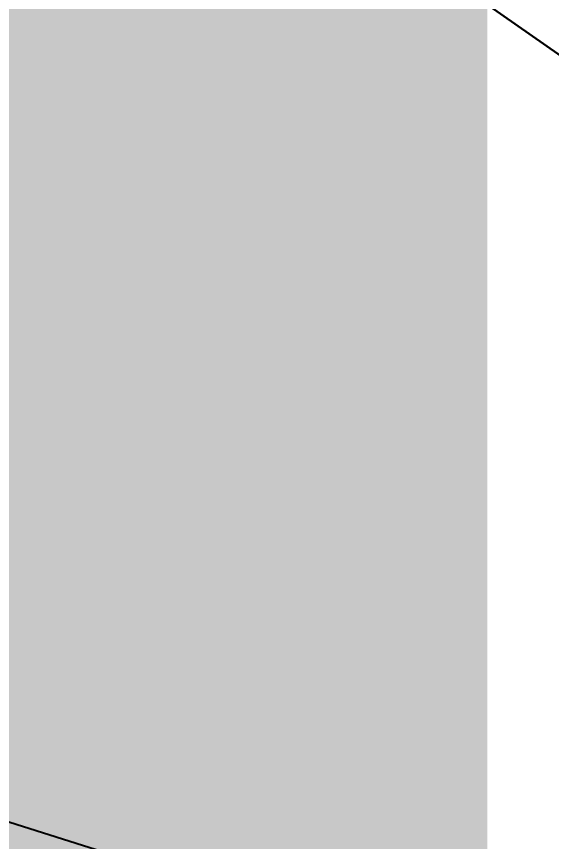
# Model space of a CAD drawing. Header units: metres. Extents: x -2743 to 126, y 13385 to 13916.
# Drawn here: x -1902.75201 to -1902.74359, y 13653.48858 to 13653.50157 of the extents above; entities that cross this region are included whole.
import ezdxf

# ---------------------------------------------------------------- set-up
doc = ezdxf.new("R2010")
doc.units = ezdxf.units.M
for name, color, linetype in [('link-улица Берзарина_Покрытия — Новые$0$ДВ_ПП_Газон_Р', 7, 'Continuous'), ('link_улица Берзарина_борта$0$ДВ_ГП_П_Борт_БР100.30.15', 7, 'Continuous'), ('output[1-12]_3_ДЖКХ-24_03233tp$0$Горизонтали', 7, 'Continuous'), ('output[1-12]_3_ДЖКХ-24_03233up$0$Канализация самотёчная', 7, 'Continuous')]:
    doc.layers.add(name, color=color, linetype=linetype)

msp = doc.modelspace()

# ---------------------------------------------------------------- linework, layer by layer
at = {"layer": 'link-улица Берзарина_Покрытия — Новые$0$ДВ_ПП_Газон_Р'}
msp.add_lwpolyline([(-1879.353, 13640.318), (-1894.466, 13647.696), (-1906.359416, 13656.036823), (-1914.678153, 13661.816615), (-1914.794449, 13661.650785), (-1914.3, 13655.07), (-1912.024793, 13652.950211), (-1911.621, 13652.574), (-1901.274, 13646.798), (-1890.376, 13640.83), (-1879.589, 13635.615), (-1870.241, 13631.304), (-1862.925011, 13628.447824), (-1862.923132, 13628.455808), (-1862.794822, 13629.211309), (-1862.693, 13630.127), (-1862.786966, 13630.7498), (-1863.064139, 13631.638457), (-1863.395047, 13632.301651), (-1863.884681, 13632.98851), (-1864.325949, 13633.20073), (-1869.304177, 13635.42986), (-1872.548483, 13637.008017), (-1879.353, 13640.318)], close=True, dxfattribs=at)
at = {"layer": 'link_улица Берзарина_борта$0$ДВ_ГП_П_Борт_БР100.30.15'}
msp.add_lwpolyline([(-1986.765565, 13701.99376), (-1985.053336, 13701.780975), (-1983.382276, 13701.374616), (-1981.76871, 13700.779659), (-1980.228962, 13700.001081), (-1926.516649, 13668.839356), (-1923.054836, 13666.830951), (-1915.507, 13662.452), (-1894.466, 13647.696), (-1863.37246, 13632.742168)], dxfattribs=at)
at = {"layer": 'output[1-12]_3_ДЖКХ-24_03233tp$0$Горизонтали'}
msp.add_circle((-1902.986, 13653.693), 0.25, dxfattribs=at)
at = {"layer": 'output[1-12]_3_ДЖКХ-24_03233up$0$Канализация самотёчная'}
msp.add_lwpolyline([(-1922.905158, 13659.859078), (-1886.696468, 13648.413843)], dxfattribs=at)

# ---------------------------------------------------------------- texts
at = {"layer": 'output[1-12]_3_ДЖКХ-24_03233tp$0$Горизонтали'}
msp.add_text('152.43', height=1.2, dxfattribs=at).set_placement((-1903.289939, 13652.503285))

doc.saveas('drawing.dxf')
